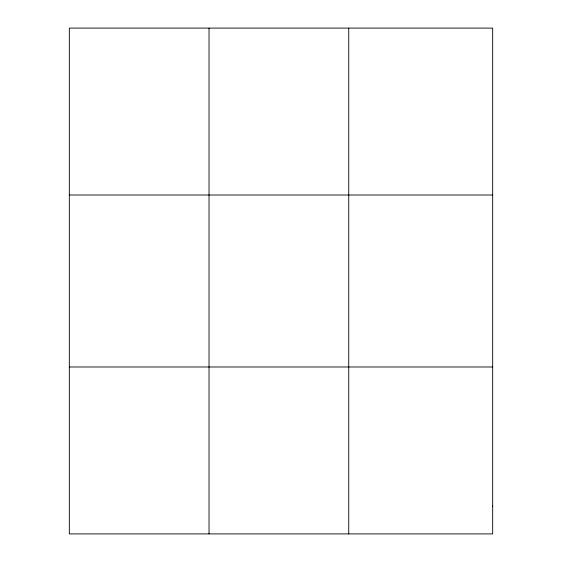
<?xml version="1.0" encoding="UTF-8"?>
<svg xmlns="http://www.w3.org/2000/svg" width="562" height="562" viewBox="0 0 562 562"><rect width="100%" height="100%" fill="white"/><g stroke="black" fill="none" stroke-linecap="round" stroke-linejoin="round"><path stroke-width="0.84" d="M209.029 533.9L209.029 28.1M348.735 533.9L348.735 28.1M69.33 195.014L492.67 195.014M69.33 366.986L492.67 366.986M492.67 506.081L492.67 533.9L69.33 533.9L69.33 28.1L492.67 28.1L492.67 506.081"/></g></svg>
